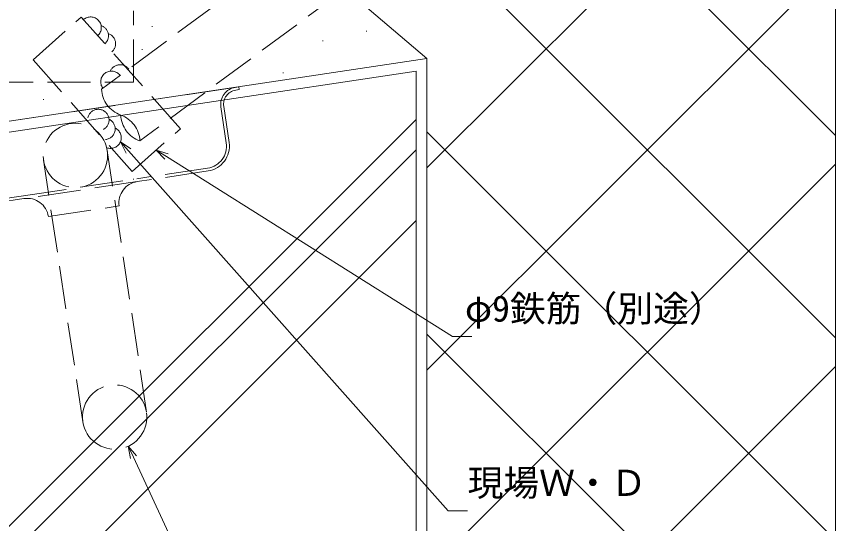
# Model space of a CAD drawing. Units: millimetres, scale not verified. Extents: x -594 to 539, y -420 to 386.
# Drawn here: x -404 to -289.6, y -222.1 to -151.2 of the extents above; entities that cross this region are included whole.
import ezdxf
from ezdxf.enums import TextEntityAlignment as Align

# ---------------------------------------------------------------- set-up
doc = ezdxf.new("R2010")
doc.units = ezdxf.units.MM
doc.header["$LTSCALE"] = 2
doc.linetypes.add('DASHED3', pattern=[4, 3, -1])
for name, color, linetype, lineweight in [('0-5_YKK_13', 4, 'Continuous', 9), ('0-7_YKK_D', 6, 'Continuous', 9), ('0-8_YSS_K', 3, 'Continuous', 9), ('0-9_YSS_KE', 3, 'Continuous', 9)]:
    doc.layers.add(name, color=color, linetype=linetype, lineweight=lineweight)
doc.styles.add('ＭＳ ゴシック', font='')
doc.styles.get('ＭＳ ゴシック').set_extended_font_data('MS Gothic')

msp = doc.modelspace()

# ---------------------------------------------------------------- linework, layer by layer
at = {"layer": '0-5_YKK_13', "linetype": 'DASHED3'}
for p, q in [((-387.707, -160.396), (-387.707, -150.396)), ((-407.707, -160.396), (-387.707, -160.396)), ((-373.408, -161.506), (-372.913, -161.432)), ((-375.485, -163.84), (-374.728, -168.883)), ((-375.089, -163.78), (-374.333, -168.824)), ((-385.864, -206.552), (-391.352, -169.961)), ((-394.765, -207.887), (-400.253, -171.296)), ((-377.334, -172.409), (-387.223, -173.892)), ((-377.275, -172.804), (-387.164, -174.288)), ((-403.046, -176.265), (-387.223, -173.892)), ((-387.164, -174.288), (-402.987, -176.661)), ((-403.046, -176.265), (-412.936, -177.748)), ((-402.987, -176.661), (-412.877, -178.144)), ((-399.575, -179.183), (-389.686, -177.699))]:
    msp.add_line(p, q, dxfattribs=at)
for points in [[(-420.382, -168.551), (-420.442, -168.156), (-419.947, -168.082), (-373.467, -161.11)], [(-373.467, -161.11), (-372.973, -161.036), (-372.913, -161.432)]]:
    msp.add_lwpolyline(points, dxfattribs=at)
msp.add_circle((-395.802, -170.628), 4.5, dxfattribs=at)
for centre, radius, start, end in [((-373.111, -163.484), 2.4, 98.53, 188.53), ((-373.111, -163.484), 2, 98.53, 188.53), ((-377.794, -169.343), 3.1, 278.53, 8.53), ((-377.794, -169.343), 3.5, 278.53, 8.53), ((-386.719, -177.254), 3, 98.53, 188.53), ((-402.542, -179.628), 3, 8.53, 98.53), ((-390.314, -207.219), 4.5, 8.53, 188.53), ((-390.314, -207.219), 4.5, 188.53, 8.53)]:
    msp.add_arc(centre, radius, start, end, dxfattribs=at)
at = {"layer": '0-7_YKK_D'}
for p, q in [((-389.519, -168.728), (-388.391, -170)), ((-389.519, -168.728), (-388.05, -169.698)), ((-388.732, -170.302), (-389.519, -168.728)), ((-388.391, -170), (-343.725, -220.349)), ((-384.507, -169.881), (-383.069, -170.787)), ((-384.507, -169.881), (-382.826, -170.402)), ((-383.312, -171.173), (-384.507, -169.881)), ((-383.069, -170.787), (-343.13, -195.97)), ((-343.13, -195.97), (-340.43, -195.97)), ((-388.421, -211.302), (-387.706, -212.844)), ((-388.421, -211.302), (-387.293, -212.652)), ((-388.119, -213.035), (-388.421, -211.302)), ((-387.706, -212.844), (-353.29, -287.063)), ((-343.725, -220.349), (-341.025, -220.349))]:
    msp.add_line(p, q, dxfattribs=at)
at = {"layer": '0-8_YSS_K'}
for p, q in [((-346.707, -172.373), (-289.729, -115.395)), ((-289.607, -167.856), (-342.092, -115.371)), ((-289.607, -196.14), (-366.608, -119.14)), ((-346.707, -157.096), (-366.608, -140.097)), ((-346.707, -200.658), (-289.607, -143.557)), ((-385.12, -152.603), (-385.02, -152.603)), ((-355.195, -153.268), (-355.095, -153.268)), ((-361.286, -154.609), (-361.186, -154.609)), ((-386.52, -155.837), (-386.42, -155.837)), ((-348.207, -158.838), (-445.207, -173.388)), ((-366.834, -159.073), (-366.734, -159.073)), ((-348.207, -271.596), (-348.207, -158.838)), ((-400.305, -162.821), (-400.205, -162.821)), ((-348.207, -165.601), (-445.207, -262.601)), ((-289.607, -224.424), (-346.707, -167.325)), ((-348.207, -169.844), (-445.207, -266.844)), ((-346.707, -228.942), (-289.607, -171.842)), ((-387.754, -173.968), (-387.654, -173.968)), ((-348.207, -179.743), (-470.06, -301.596)), ((-289.608, -252.709), (-346.707, -195.609)), ((-346.707, -257.226), (-289.607, -200.126))]:
    msp.add_line(p, q, dxfattribs=at)
at = {"layer": '0-8_YSS_K', "linetype": 'DASHED3'}
for p, q in [((-331.688, -116.526), (-392.157, -161.362)), ((-326.328, -123.756), (-386.796, -168.591)), ((-401.725, -157.257), (-394.993, -151.283)), ((-381.141, -166.894), (-394.993, -151.283)), ((-401.725, -157.257), (-389.36, -171.191)), ((-387.873, -172.868), (-381.141, -166.894)), ((-389.36, -171.191), (-387.873, -172.868))]:
    msp.add_line(p, q, dxfattribs=at)
for centre, radius, start, end in [((-393.682, -152.761), 1.5, 311.5864, 131.5864), ((-392.687, -153.883), 1.5, 311.5864, 71.5864), ((-391.691, -155.005), 1.5, 311.5864, 71.5864), ((-390.77, -160.333), 1.5, 36.55748, 216.55748), ((-389.565, -159.44), 1.5, 36.55748, 156.55748), ((-388.16, -161.2), 4, 182.32861, 250.78635), ((-392.6, -165.675), 1.5, 298.63504, 218.7543), ((-391.751, -166.911), 1.5, 275.93411, 64.46942), ((-390.793, -168.754), 4, 2.32861, 70.78635), ((-385.48, -164.814), 4, 182.32861, 250.78635), ((-390.902, -168.148), 1.5, 250.00092, 64.46942)]:
    msp.add_arc(centre, radius, start, end, dxfattribs=at)
at = {"layer": '0-9_YSS_KE'}
for p, q in [((-289.607, -115.395), (-289.608, -270.096)), ((-346.707, -157.096), (-446.707, -172.096)), ((-346.707, -270.096), (-346.707, -157.096))]:
    msp.add_line(p, q, dxfattribs=at)

# ---------------------------------------------------------------- texts
at = {"layer": '0-7_YKK_D', "color": 4, "style": 'ＭＳ ゴシック'}
for s, p in [('φ9鉄筋（別途）', (-341.39, -194.97)), ('現場Ｗ・Ｄ', (-341.025, -219.349))]:
    msp.add_text(s, height=3.666, dxfattribs=at).set_placement(p, align=Align.BOTTOM_LEFT)

doc.saveas('drawing.dxf')
